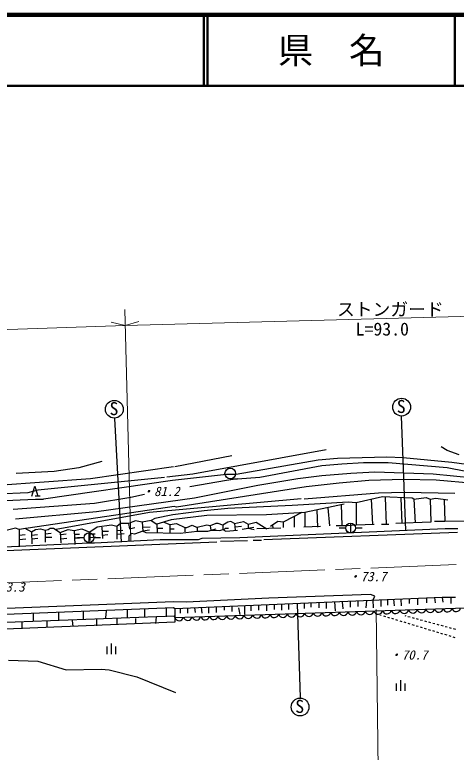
# Model space of a CAD drawing. Units: millimetres, scale not verified. Extents: x 40000 to 680000, y 20000 to 380000.
# Drawn here: x 271171 to 333201, y 276329 to 380000 of the extents above; entities that cross this region are included whole.
import ezdxf
from ezdxf.enums import TextEntityAlignment as Align

# ---------------------------------------------------------------- set-up
doc = ezdxf.new("R2010")
doc.units = ezdxf.units.MM
doc.header["$LTSCALE"] = 1000
doc.linetypes.add('CHAIN', pattern=[18.5, 12, -1.5, 3.5, -1.5])
for name, color, linetype, lineweight in [('M-BGD', 7, 'Continuous', 25), ('M-BMK', 2, 'CHAIN', 13), ('M-STR-HTXT', 7, 'Continuous', 13), ('M-STR-STRC', 7, 'Continuous', 25), ('M-TTL', 2, 'Continuous', 140), ('M-TTL-LINE', 7, 'Continuous', 50)]:
    doc.layers.add(name, color=color, linetype=linetype, lineweight=lineweight)
doc.layers.add('M-TTL-TXT', color=7, linetype='Continuous')
doc.styles.add('ＭＳ ゴシック', font='')
doc.styles.get('ＭＳ ゴシック').set_extended_font_data('MS Gothic')

msp = doc.modelspace()

# ---------------------------------------------------------------- linework, layer by layer
at = {"layer": 'M-BGD'}
for p, q in [((325485, 323568), (326078, 307481)), ((285184, 323229), (286115, 305873)), ((314902, 318827), (296190, 315440)), ((331920, 318742), (331073, 319250)), ((333613, 318149), (331920, 318742)), ((301694, 317980), (293650, 316456)), ((313801, 317387), (302286, 315355)), ((316510, 317641), (313801, 317387)), ((323453, 317811), (316510, 317641)), ((325739, 317726), (323453, 317811)), ((332597, 317049), (325739, 317726)), ((280188, 316287), (276717, 315779)), ((283406, 317218), (280188, 316287)), ((293481, 316456), (281797, 314763)), ((305588, 315017), (314309, 316625)), ((314309, 316625), (317103, 316879)), ((317103, 316879), (320151, 317049)), ((320151, 317049), (323622, 317049)), ((323622, 317049), (331920, 316371)), ((331920, 316371), (334544, 315863)), ((338778, 316202), (332597, 317049)), ((276717, 315779), (271383, 315525)), ((296190, 315440), (292550, 315017)), ((300932, 315355), (293312, 314509)), ((302286, 315355), (300932, 315355)), ((314309, 315186), (310922, 314763)), ((318373, 315525), (314309, 315186)), ((321760, 315694), (318373, 315525)), ((329972, 315440), (321760, 315694)), ((339116, 314509), (329972, 315440)), ((281797, 314763), (268758, 313831)), ((292211, 314932), (274431, 313154)), ((293312, 314509), (275193, 311884)), ((300932, 314509), (295767, 313662)), ((302456, 314763), (300932, 314509)), ((301456, 314763), (302456, 314763)), ((302456, 314763), (305588, 315017)), ((310922, 314763), (305334, 313831)), ((316764, 314170), (312108, 313662)), ((320913, 314509), (316764, 314170)), ((325824, 314678), (320913, 314509)), ((330396, 314593), (325824, 314678)), ((341233, 313577), (330396, 314593)), ((274431, 313154), (272992, 312815)), ((312108, 313662), (293904, 310783)), ((305334, 313831), (296444, 312053)), ((272992, 312815), (263255, 312307)), ((287470, 312138), (282390, 311291)), ((296444, 312053), (282644, 310106)), ((289417, 312561), (287470, 312138)), ((311854, 311969), (322268, 312815)), ((322860, 312223), (319135, 311376)), ((322268, 312815), (325908, 312900)), ((327009, 312053), (322860, 312223)), ((323199, 312138), (323368, 308413)), ((325400, 312053), (325570, 308497)), ((325908, 312900), (333020, 312731)), ((327263, 311884), (327009, 312053)), ((327263, 311884), (328956, 312138)), ((328956, 312138), (329549, 311884)), ((329549, 311884), (330311, 312053)), ((330311, 312053), (332004, 311799)), ((262070, 311376), (274092, 311884)), ((282390, 311291), (270960, 310445)), ((274092, 311884), (275193, 311884)), ((311430, 311969), (290094, 310021)), ((310160, 311037), (301101, 310614)), ((318034, 311461), (310160, 311037)), ((317442, 311207), (311938, 310021)), ((317018, 311207), (317103, 308159)), ((319135, 311376), (318034, 311461)), ((319135, 311376), (319135, 308243)), ((321252, 311884), (321421, 308328)), ((327263, 311884), (327432, 308582)), ((329549, 311884), (329634, 308667)), ((331496, 311799), (331581, 308751)), ((282644, 310106), (271298, 309090)), ((293566, 310868), (271806, 307651)), ((290094, 310021), (276971, 307651)), ((297799, 310275), (293396, 309683)), ((293904, 310783), (293566, 310868)), ((301101, 310614), (297799, 310275)), ((311938, 310021), (306520, 309683)), ((311515, 310021), (308890, 308667)), ((311938, 310021), (311938, 307989)), ((313632, 310360), (313716, 307989)), ((315156, 310699), (315410, 308159)), ((290856, 309175), (290348, 308921)), ((293396, 309683), (290856, 309175)), ((293142, 309005), (291110, 308413)), ((298138, 309598), (293142, 309005)), ((306520, 309683), (298138, 309598)), ((310414, 309429), (310414, 307989)), ((282728, 307989), (281709, 307284)), ((284760, 308243), (282728, 307989)), ((283406, 307989), (283490, 306381)), ((285522, 308074), (284760, 308243)), ((286030, 308497), (285522, 308074)), ((285522, 308074), (285522, 306296)), ((287131, 308497), (286030, 308497)), ((288147, 308836), (287131, 308497)), ((287131, 308497), (287300, 307735)), ((287300, 307735), (288062, 307905)), ((289078, 308667), (288147, 308836)), ((290348, 308921), (289078, 308667)), ((289078, 308667), (289163, 307397)), ((290179, 307989), (289163, 307905)), ((290348, 308921), (291110, 308413)), ((291110, 308413), (291195, 307227)), ((292126, 308667), (292973, 308328)), ((292973, 308328), (293904, 308497)), ((292973, 308328), (292973, 307227)), ((293904, 308497), (295090, 307905)), ((295090, 307905), (295344, 307905)), ((295090, 307905), (295090, 307312)), ((295344, 307905), (296106, 308243)), ((296106, 308243), (296783, 307905)), ((298138, 308243), (296783, 307905)), ((296783, 307905), (296783, 307397)), ((298646, 308159), (298138, 308243)), ((299408, 308497), (298646, 308159)), ((298646, 308159), (298730, 307566)), ((299746, 308497), (299408, 308497)), ((300424, 308243), (299746, 308497)), ((301101, 308667), (300424, 308243)), ((300424, 308243), (300424, 307651)), ((301524, 308751), (301101, 308667)), ((302032, 308497), (301524, 308751)), ((302032, 308497), (303302, 308751)), ((302032, 308497), (302117, 307566)), ((303048, 308074), (302117, 307989)), ((304742, 307905), (303133, 307651)), ((303302, 308751), (303980, 308413)), ((303980, 308413), (305080, 308667)), ((303980, 308413), (303980, 307820)), ((305080, 308667), (306604, 307735)), ((308128, 308751), (307112, 308074)), ((307366, 308243), (307451, 307820)), ((308890, 308667), (308128, 308751)), ((308890, 308667), (308890, 307905)), ((314140, 308074), (311769, 307989)), ((317865, 308159), (316341, 308159)), ((319135, 308243), (317865, 308159)), ((318347, 308529), (318351, 307163)), ((321675, 308328), (319135, 308243)), ((322691, 308413), (323707, 308413)), ((329634, 308667), (324723, 308497)), ((331581, 308751), (330142, 308751)), ((335984, 308836), (331581, 308751)), ((271298, 307820), (269944, 307481)), ((271806, 307651), (271298, 307820)), ((271806, 307651), (271806, 305195)), ((272653, 306889), (271806, 306804)), ((272568, 307820), (273500, 307312)), ((273500, 307312), (274092, 307651)), ((273500, 307312), (273584, 305619)), ((274346, 306889), (273500, 306804)), ((274092, 307651), (274770, 307735)), ((274770, 307735), (275447, 307566)), ((275447, 307566), (275870, 307651)), ((275447, 307566), (275447, 305873)), ((276294, 307058), (275447, 306973)), ((275870, 307651), (276124, 307820)), ((276124, 307820), (276632, 307820)), ((276632, 307820), (277564, 307227)), ((277564, 307227), (278664, 307651)), ((277564, 307227), (277648, 305788)), ((278410, 306973), (277648, 306889)), ((278664, 307651), (279511, 307481)), ((279511, 307481), (280612, 307735)), ((279511, 307481), (279596, 305534)), ((279511, 306973), (280273, 306973)), ((280612, 307735), (281709, 307284)), ((281597, 307171), (281601, 305805)), ((281709, 307284), (281709, 306098)), ((282470, 306980), (281733, 306969)), ((284252, 306889), (283469, 306777)), ((283490, 307397), (284337, 307397)), ((285522, 307481), (286369, 307566)), ((285522, 306973), (286538, 307058)), ((287554, 307058), (287216, 306719)), ((287978, 306973), (287554, 307058)), ((289163, 307397), (287978, 306973)), ((290094, 307566), (289163, 307397)), ((289163, 307397), (289586, 307227)), ((289586, 307227), (294412, 307143)), ((291195, 307820), (291957, 307820)), ((293058, 307735), (293566, 307735)), ((294412, 307143), (296783, 307397)), ((296783, 307397), (298307, 307397)), ((298307, 307397), (299492, 307735)), ((298730, 307566), (300000, 307481)), ((300000, 307481), (300424, 307651)), ((300424, 307651), (300847, 307397)), ((300424, 307651), (300593, 307651)), ((300593, 307651), (300762, 307820)), ((300762, 307820), (301186, 307820)), ((300847, 307397), (302456, 307566)), ((331666, 307735), (302794, 306465)), ((303980, 307820), (304826, 307651)), ((308552, 307820), (305165, 307735)), ((333359, 307227), (306181, 306211)), ((316755, 307882), (317669, 307882)), ((319049, 307882), (319962, 307882)), ((333444, 307735), (331666, 307735)), ((299577, 305873), (178842, 300962)), ((272738, 306296), (271806, 306211)), ((274431, 306381), (273584, 306296)), ((275447, 306550), (276378, 306550)), ((278495, 306381), (277648, 306296)), ((279511, 306465), (280273, 306465)), ((280006, 306524), (280919, 306524)), ((282517, 306571), (281755, 306486)), ((282299, 306524), (283212, 306524)), ((291618, 306211), (282390, 305703)), ((287216, 306719), (287216, 305957)), ((296952, 306211), (291618, 306211)), ((297460, 306381), (296952, 306211)), ((302794, 306465), (297460, 306381)), ((303895, 306042), (300085, 305957)), ((304657, 306127), (305842, 306127)), ((281628, 305703), (247592, 304179)), ((282390, 305703), (281628, 305703)), ((331242, 298083), (293650, 296475)), ((306858, 297999), (295259, 297406)), ((321167, 298507), (306858, 297999)), ((318288, 297575), (318288, 296729)), ((319389, 297575), (319389, 296813)), ((320574, 297660), (320490, 296644)), ((321760, 298253), (321167, 298507)), ((321506, 297745), (321760, 298253)), ((321590, 296644), (321506, 297745)), ((322606, 297745), (322606, 296813)), ((323538, 297745), (323538, 296983)), ((324384, 297829), (324469, 296898)), ((325400, 297829), (325485, 296898)), ((326586, 297914), (326586, 297237)), ((327771, 297914), (327771, 297067)), ((329041, 297999), (329041, 297321)), ((330142, 298083), (330226, 297321)), ((333105, 298083), (331242, 298083)), ((331242, 298083), (331327, 297406)), ((332428, 297999), (332428, 297237)), ((293481, 296644), (266726, 295543)), ((293481, 297491), (268843, 296475)), ((292465, 296559), (292465, 295374)), ((295259, 297406), (293481, 297491)), ((293650, 296475), (293481, 296644)), ((294412, 296559), (294412, 295882)), ((295428, 296559), (295428, 295882)), ((296444, 296644), (296529, 295967)), ((297376, 296729), (297460, 295882)), ((298392, 296729), (298392, 295882)), ((299492, 296729), (299492, 295967)), ((300593, 296813), (300593, 296305)), ((301694, 296813), (301694, 296136)), ((302625, 296644), (302794, 295713)), ((303472, 296898), (303472, 295713)), ((304318, 296983), (304318, 296221)), ((305419, 296983), (305419, 296305)), ((306520, 297067), (306520, 296221)), ((307620, 297152), (307620, 296390)), ((308636, 297152), (308636, 296305)), ((309652, 297237), (309652, 296390)), ((310843, 297210), (311261, 284029)), ((311854, 297321), (311854, 296559)), ((312785, 297321), (312785, 296729)), ((313886, 297406), (313886, 296644)), ((314902, 297406), (314902, 296559)), ((316087, 297491), (316172, 296221)), ((317188, 297491), (317272, 296475)), ((273754, 295797), (273754, 294781)), ((277310, 295967), (277310, 294866)), ((280781, 296136), (280781, 295035)), ((283998, 296221), (283914, 295205)), ((286962, 296390), (286962, 295205)), ((289417, 296475), (289417, 295289)), ((293650, 296475), (293650, 294612)), ((322462, 295657), (322671, 295594)), ((322958, 295507), (323245, 295420)), ((325977, 295538), (326125, 295499)), ((293650, 294612), (193998, 290548)), ((293566, 295459), (268589, 294527)), ((272145, 294612), (272145, 293681)), ((275701, 294866), (275701, 293850)), ((279257, 294866), (279342, 294019)), ((282644, 295120), (282644, 294104)), ((285522, 295205), (285522, 294273)), ((288147, 295120), (288147, 294358)), ((291026, 295374), (290941, 294443)), ((293650, 295289), (293566, 295459)), ((323532, 295334), (323819, 295247)), ((324107, 295160), (324394, 295073)), ((324681, 294987), (324968, 294900)), ((325255, 294813), (325542, 294726)), ((325830, 294640), (326117, 294553)), ((326404, 294466), (326691, 294379)), ((326415, 295421), (326704, 295344)), ((326994, 295266), (327284, 295189)), ((327574, 295111), (327864, 295034)), ((328153, 294956), (328443, 294879)), ((328733, 294801), (329023, 294724)), ((329313, 294646), (329603, 294569)), ((329892, 294492), (330182, 294414)), ((326978, 294293), (327266, 294206)), ((327553, 294119), (327840, 294033)), ((328127, 293946), (328414, 293859)), ((328702, 293772), (328989, 293686)), ((329276, 293599), (329563, 293512)), ((329850, 293425), (330137, 293339)), ((330472, 294337), (330762, 294259)), ((331052, 294182), (331341, 294104)), ((331631, 294027), (331921, 293949)), ((332211, 293872), (332501, 293794)), ((332791, 293717), (333080, 293639)), ((330425, 293252), (330712, 293165)), ((330999, 293078), (331286, 292992)), ((331573, 292905), (331861, 292818)), ((332148, 292732), (332435, 292645)), ((332722, 292558), (333009, 292471)), ((284769, 290123), (284769, 291623)), ((284169, 290123), (284169, 291173)), ((285369, 290123), (285369, 291173)), ((270282, 289278), (274431, 289109)), ((274431, 289109), (278410, 287923)), ((278410, 287923), (283321, 288008)), ((283321, 288008), (284422, 287923)), ((284422, 287923), (288316, 286907)), ((288316, 286907), (293735, 284706)), ((325414, 284939), (325414, 286439)), ((324814, 284939), (324814, 285989)), ((326014, 284939), (326014, 285989))]:
    msp.add_line(p, q, dxfattribs=at)
msp.add_lwpolyline([(293650, 295289), (365464, 297657), (365886, 293102)], dxfattribs=at)
for centre, radius in [((285162, 324541), 1250), ((325526, 324843), 1250), ((301456, 315513), 750), ((318351, 307846), 683), ((281601, 306488), 683), ((311258, 282686), 1250)]:
    msp.add_circle(centre, radius, dxfattribs=at)
for centre in [(330771, 296634), (331988, 296674), (333205, 296714), (299124, 295591), (300341, 295631), (301558, 295671), (302775, 295711), (303992, 295751), (305210, 295791), (306427, 295831), (307644, 295872), (308861, 295912), (310078, 295952), (311296, 295992), (312513, 296032), (313730, 296072), (314947, 296112), (316164, 296152), (317381, 296193), (318599, 296233), (319816, 296273), (321033, 296313), (322250, 296353), (323467, 296393), (324685, 296433), (325902, 296474), (327119, 296514), (328336, 296554), (329553, 296594), (294255, 295430), (295472, 295470), (296689, 295510), (297907, 295551)]:
    msp.add_arc(centre, 621, 193.10814, 350.66862, dxfattribs=at)
at = {"layer": 'M-BMK'}
msp.add_line((265756, 299980), (365559, 304009), dxfattribs=at)
at = {"layer": 'M-STR-HTXT'}
for p, q in [((286623, 338554), (287458, 305982)), ((379592, 338811), (286680, 336334)), ((286680, 336334), (240535, 334708)), ((286680, 336334), (284731, 336783)), ((286680, 336334), (288597, 336903)), ((321929, 296390), (322268, 270143))]:
    msp.add_line(p, q, dxfattribs=at)
at = {"layer": 'M-STR-STRC'}
for p, q in [((273565, 312343), (273985, 313743)), ((273985, 313743), (274405, 312343)), ((274755, 312343), (274055, 312343))]:
    msp.add_line(p, q, dxfattribs=at)
at = {"layer": 'M-TTL'}
msp.add_line((680000, 380000), (40000, 380000), dxfattribs=at)
at = {"layer": 'M-TTL-LINE'}
for p, q in [((297750, 380000), (297750, 370000)), ((298250, 380000), (298250, 370000)), ((333000, 380000), (333000, 370000)), ((40000, 370000), (680000, 370000))]:
    msp.add_line(p, q, dxfattribs=at)

# ---------------------------------------------------------------- texts
at = {"layer": 'M-BGD', "style": 'ＭＳ ゴシック'}
for p in [(284484, 323167), (324847, 323470), (310580, 281312)]:
    msp.add_text('S', height=1833, dxfattribs=at).set_placement(p, align=Align.BOTTOM_LEFT)
at = {"layer": 'M-BGD', "style": 'ＭＳ ゴシック', "oblique": 15}
for s, p in [('・81.2', (288942, 311945)), ('・73.7', (317979, 299971)), ('・73.3', (267171, 298505)), ('・70.7', (323755, 288952))]:
    msp.add_text(s, height=1320, dxfattribs=at).set_placement(p, align=Align.BOTTOM_LEFT)
at = {"layer": 'M-STR-HTXT', "style": 'ＭＳ ゴシック'}
for s, p in [('ストンガード', (316441, 337127)), ('L=93.0', (319072, 334354))]:
    msp.add_text(s, height=1833, dxfattribs=at).set_placement(p, align=Align.BOTTOM_LEFT)
at = {"layer": 'M-TTL-TXT', "style": 'ＭＳ ゴシック'}
msp.add_text('県\u3000名', height=3666, dxfattribs=at).set_placement((315625, 375000), align=Align.MIDDLE_CENTER)

doc.saveas('drawing.dxf')
